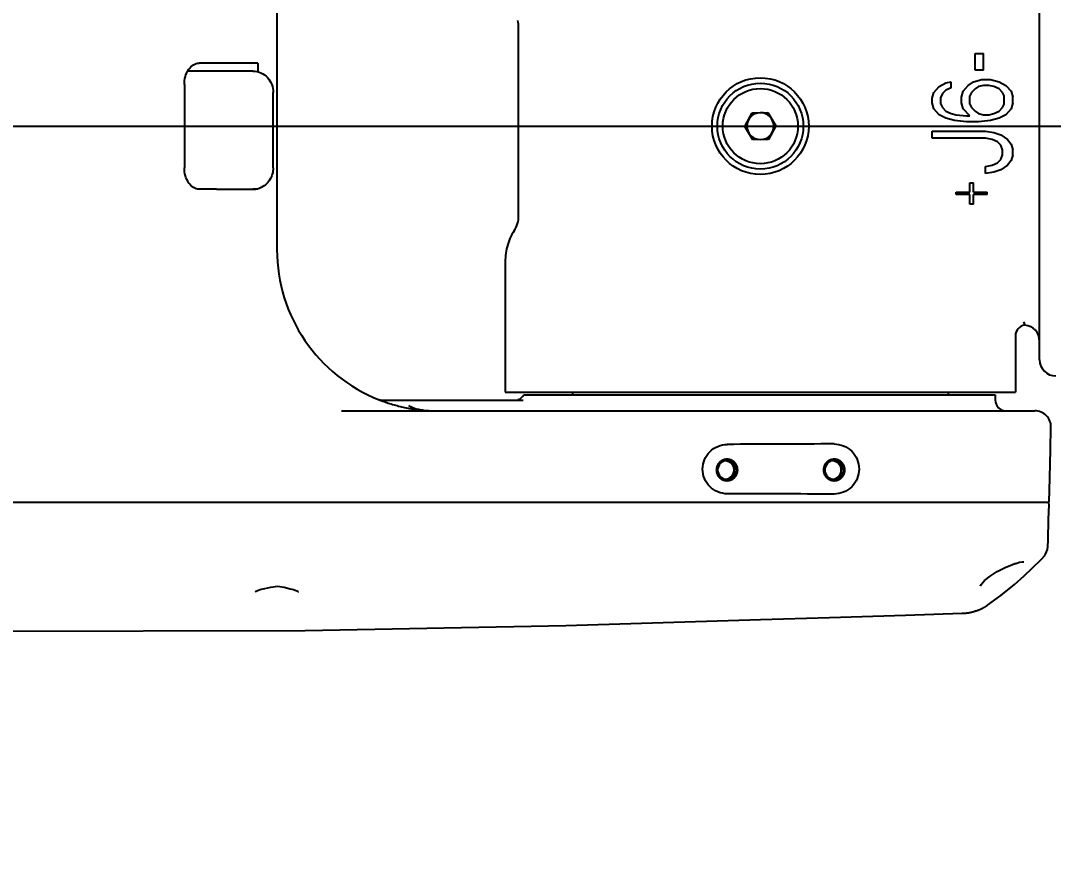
# Model space of a CAD drawing. Header units: millimetres. Extents: x 5828 to 7155, y 123 to 421.
# Drawn here: x 6933.85 to 6940.26, y 198.67 to 203.98 of the extents above; entities that cross this region are included whole.
import ezdxf

# ---------------------------------------------------------------- set-up
doc = ezdxf.new("R2010")
doc.units = ezdxf.units.MM
doc.linetypes.add('CENTER', pattern=[0.6, 0.375, -0.075, 0.075, -0.075])
for name, color, linetype in [('中心线', 7, 'Continuous'), ('外形图', 7, 'Continuous'), ('尺寸标注', 7, 'Continuous'), ('运动范围', 7, 'Continuous')]:
    doc.layers.add(name, color=color, linetype=linetype)
doc.styles.add('微软雅黑', font='msyh.ttc', dxfattribs={"height": 2})
doc.dimstyles.new('尺寸标注_1_30比例', dxfattribs={"dimtxt": 2.1, "dimasz": 1.7, "dimexe": 0.5, "dimexo": 0.4, "dimgap": 0.5, "dimtad": 1, "dimdec": 1, "dimlfac": 30, "dimdsep": 46, "dimtxsty": '微软雅黑', "dimcen": 0.09, "dimadec": 0, "dimazin": 0, "dimtp": 0.01, "dimtm": 0.01, "dimtfac": 1, "dimtdec": 1, "dimtofl": 0, "dimtmove": 0, "dimatfit": 3, "dimfxl": 1, "dimtolj": 1, "dimarcsym": 0})

# ---------------------------------------------------------------- blocks, each defined once
blk = doc.blocks.new('*D1105')
at = {"layer": 'Defpoints', "color": 0}
for p in [(6882.1381, 236.8121), (6827.4126, 215.5304), (6896.5789, 203.3345), (6896.5789, 203.3345), (6955.9123, 203.3345)]:
    blk.add_point(p, dxfattribs=at)
at = {"layer": '尺寸标注', "color": 0, "lineweight": -2}
blk.add_arc((6896.5789, 203.3345), 36.4595, 2.67178, 167.32822, dxfattribs=at)
at = {"layer": '尺寸标注', "color": 0}
for points in [[(6860.7297, 211.3881), (6861.2853, 211.2767), (6860.6734, 209.6656)], [(6932.7155, 205.0274), (6933.282, 205.0406), (6933.0384, 203.3345)]]:
    blk.add_solid(points, dxfattribs=at)
at = {"layer": '尺寸标注', "color": 0, "insert": (6904.297, 240.5936), "char_height": 2, "attachment_point": 5, "rotation": 348.29694, "style": '微软雅黑'}
blk.add_mtext('\\A1;{\\H1.05x;+\\A1;170%%d}', dxfattribs=at)
blk = doc.blocks.new('*D1106')
at = {"layer": 'Defpoints', "color": 0}
for p in [(6896.5871, 203.327), (6896.5871, 203.327), (6966.8204, 203.327), (6827.4207, 191.1311), (6882.1416, 169.8387)]:
    blk.add_point(p, dxfattribs=at)
at = {"layer": '尺寸标注', "color": 0, "lineweight": -2}
blk.add_arc((6896.5871, 203.327), 36.471, 192.67093, 357.32907, dxfattribs=at)
at = {"layer": '尺寸标注', "color": 0}
for points in [[(6933.3017, 201.6208), (6932.7352, 201.634), (6933.0581, 203.327)], [(6861.282, 195.3827), (6860.7264, 195.2713), (6860.6701, 196.9939)]]:
    blk.add_solid(points, dxfattribs=at)
at = {"layer": '尺寸标注', "color": 0, "insert": (6905.4605, 169.5942), "char_height": 2, "attachment_point": 5, "rotation": 14.73786, "style": '微软雅黑'}
blk.add_mtext('\\A1;{\\H1.05x;-\\A1;170%%d}', dxfattribs=at)

msp = doc.modelspace()

# ---------------------------------------------------------------- linework, layer by layer
at = {"layer": '中心线', "linetype": 'CENTER', "ltscale": 50}
msp.add_line((6896.507, 203.322), (6966.7404, 203.322), dxfattribs=at)
at = {"layer": '外形图', "linetype": 'Continuous'}
for p, q in [((6940.1737, 201.872), (6940.1737, 204.772)), ((6935.4404, 204.0887), (6935.4404, 202.5553)), ((6936.9404, 202.7653), (6936.9404, 203.932)), ((6939.773, 203.772), (6939.8262, 203.772)), ((6939.773, 203.6699), (6939.773, 203.772)), ((6939.8262, 203.6699), (6939.8262, 203.772)), ((6935.3208, 203.7137), (6934.9575, 203.7137)), ((6935.3208, 203.7137), (6935.3208, 203.6596)), ((6935.2916, 203.6637), (6934.8867, 203.6637)), ((6939.8262, 203.6699), (6939.773, 203.6699)), ((6934.866, 203.5803), (6934.866, 203.0637)), ((6939.5177, 203.5314), (6939.5496, 203.5678)), ((6939.5496, 203.5678), (6939.5922, 203.5897)), ((6939.5922, 203.5897), (6939.6241, 203.597)), ((6939.6241, 203.5605), (6939.5922, 203.5459)), ((6939.6241, 203.5605), (6939.6241, 203.597)), ((6939.6985, 203.5387), (6939.7305, 203.5751)), ((6939.7305, 203.5751), (6939.7624, 203.597)), ((6939.7624, 203.597), (6939.8156, 203.6116)), ((6939.7943, 203.5678), (6939.773, 203.5532)), ((6939.8262, 203.5751), (6939.7943, 203.5678)), ((6939.8156, 203.6116), (6939.8688, 203.6116)), ((6939.8581, 203.5751), (6939.8262, 203.5751)), ((6939.89, 203.5678), (6939.8581, 203.5751)), ((6939.8688, 203.6116), (6939.9219, 203.597)), ((6939.9219, 203.5532), (6939.89, 203.5678)), ((6939.9219, 203.597), (6939.9645, 203.5751)), ((6939.9645, 203.5751), (6939.9964, 203.5387)), ((6935.4171, 203.0637), (6935.4171, 203.5303)), ((6939.507, 203.4949), (6939.5177, 203.5314)), ((6939.507, 203.4657), (6939.507, 203.4949)), ((6939.5709, 203.5241), (6939.5602, 203.5022)), ((6939.5602, 203.4584), (6939.5602, 203.5022)), ((6939.5922, 203.5459), (6939.5709, 203.5241)), ((6939.6879, 203.5022), (6939.6985, 203.5387)), ((6939.6879, 203.4657), (6939.6879, 203.5022)), ((6939.7517, 203.5314), (6939.7411, 203.5095)), ((6939.7411, 203.4584), (6939.7411, 203.5095)), ((6939.773, 203.5532), (6939.7517, 203.5314)), ((6939.9432, 203.5314), (6939.9219, 203.5532)), ((6939.9539, 203.5095), (6939.9432, 203.5314)), ((6939.9539, 203.4584), (6939.9539, 203.5095)), ((6939.9964, 203.5387), (6940.007, 203.5022)), ((6940.007, 203.4657), (6940.007, 203.5022)), ((6939.5177, 203.4293), (6939.507, 203.4657)), ((6939.5602, 203.4584), (6939.5709, 203.4366)), ((6939.5709, 203.4366), (6939.5922, 203.4147)), ((6939.6985, 203.4293), (6939.6879, 203.4657)), ((6939.7411, 203.4584), (6939.7517, 203.4366)), ((6939.7517, 203.4366), (6939.773, 203.4147)), ((6939.9219, 203.4147), (6939.9432, 203.4366)), ((6939.9432, 203.4366), (6939.9539, 203.4584)), ((6940.007, 203.4657), (6939.9964, 203.4293)), ((6938.3442, 203.32), (6938.3905, 203.4043)), ((6938.3905, 203.4043), (6938.4867, 203.4063)), ((6938.4867, 203.4063), (6938.5366, 203.324)), ((6939.5496, 203.3928), (6939.5177, 203.4293)), ((6939.5922, 203.3709), (6939.5496, 203.3928)), ((6939.5922, 203.4147), (6939.6241, 203.4001)), ((6939.6453, 203.3564), (6939.5922, 203.3709)), ((6939.6241, 203.4001), (6939.656, 203.3928)), ((6939.656, 203.3928), (6939.7198, 203.3855)), ((6939.7411, 203.3855), (6939.6985, 203.4293)), ((6939.7198, 203.3855), (6939.7411, 203.3855)), ((6939.773, 203.4147), (6939.7943, 203.4001)), ((6939.7943, 203.4001), (6939.8262, 203.3928)), ((6939.8262, 203.3928), (6939.8581, 203.3928)), ((6939.8581, 203.3928), (6939.89, 203.4001)), ((6939.9219, 203.3709), (6939.8688, 203.3564)), ((6939.89, 203.4001), (6939.9219, 203.4147)), ((6939.9645, 203.3928), (6939.9219, 203.3709)), ((6939.9964, 203.4293), (6939.9645, 203.3928)), ((6938.394, 203.2377), (6938.3442, 203.32)), ((6938.5366, 203.324), (6938.4902, 203.2397)), ((6939.7198, 203.3491), (6939.6453, 203.3564)), ((6939.7943, 203.3491), (6939.7198, 203.3491)), ((6939.8688, 203.3564), (6939.7943, 203.3491)), ((6938.4902, 203.2397), (6938.394, 203.2377)), ((6939.507, 203.2907), (6939.8368, 203.2907)), ((6939.507, 203.247), (6939.507, 203.2907)), ((6939.8368, 203.247), (6939.507, 203.247)), ((6939.8368, 203.2907), (6939.89, 203.2834)), ((6939.8794, 203.2397), (6939.8368, 203.247)), ((6939.9113, 203.2251), (6939.8794, 203.2397)), ((6939.89, 203.2834), (6939.9326, 203.2689)), ((6939.9326, 203.2689), (6939.9751, 203.2397)), ((6939.9751, 203.2397), (6939.9964, 203.2105)), ((6939.9326, 203.2032), (6939.9113, 203.2251)), ((6939.9432, 203.1741), (6939.9326, 203.2032)), ((6939.9432, 203.1449), (6939.9432, 203.1741)), ((6939.9964, 203.2105), (6940.007, 203.1741)), ((6940.007, 203.1449), (6940.007, 203.1741)), ((6939.9113, 203.0939), (6939.9326, 203.1157)), ((6939.9326, 203.1157), (6939.9432, 203.1449)), ((6940.007, 203.1449), (6939.9964, 203.1084)), ((6939.8368, 203.072), (6939.8794, 203.0793)), ((6939.8368, 203.0282), (6939.8368, 203.072)), ((6939.8794, 203.0793), (6939.9113, 203.0939)), ((6939.9326, 203.0501), (6939.89, 203.0355)), ((6939.9751, 203.0793), (6939.9326, 203.0501)), ((6939.9964, 203.1084), (6939.9751, 203.0793)), ((6939.89, 203.0355), (6939.8368, 203.0282)), ((6935.0659, 202.9303), (6934.9575, 202.9303)), ((6935.0659, 202.9303), (6935.2916, 202.9303)), ((6935.3208, 202.9303), (6935.2916, 202.9303)), ((6935.3208, 202.9344), (6935.3208, 202.9303)), ((6939.7411, 202.9699), (6939.7624, 202.9699)), ((6939.7411, 202.9116), (6939.7411, 202.9699)), ((6939.7624, 202.9116), (6939.7624, 202.9699)), ((6939.656, 202.9116), (6939.7411, 202.9116)), ((6939.656, 202.897), (6939.656, 202.9116)), ((6939.7411, 202.897), (6939.656, 202.897)), ((6939.7411, 202.8387), (6939.7411, 202.897)), ((6939.7624, 202.9116), (6939.8475, 202.9116)), ((6939.8475, 202.897), (6939.7624, 202.897)), ((6939.7624, 202.8387), (6939.7624, 202.897)), ((6939.8475, 202.897), (6939.8475, 202.9116)), ((6939.7624, 202.8387), (6939.7411, 202.8387)), ((6936.857, 202.4653), (6936.857, 201.672)), ((6940.073, 202.108), (6940.0822, 202.0872)), ((6940.0237, 202.0211), (6940.0237, 201.672)), ((6936.857, 201.672), (6940.0237, 201.672)), ((6936.9732, 201.6553), (6939.8987, 201.6553)), ((6937.2737, 201.672), (6937.2737, 201.6553)), ((6939.607, 201.672), (6939.607, 201.6553)), ((6939.8987, 201.6553), (6939.8987, 201.622)), ((6936.0812, 201.622), (6936.076, 201.6241)), ((6936.076, 201.6241), (6936.0775, 201.6234)), ((6936.0876, 201.622), (6936.9691, 201.622)), ((6935.8399, 201.5553), (6940.1438, 201.5553)), ((6929.5335, 200.9887), (6939.678, 200.9887)), ((6939.678, 200.9887), (6940.2327, 200.9887)), ((6940.0253, 200.6092), (6940.0496, 200.6162)), ((6940.0724, 200.6183), (6940.0724, 200.6183)), ((6940.0724, 200.6183), (6940.0752, 200.6178)), ((6940.128, 200.5795), (6940.1831, 200.6328)), ((6940.1831, 200.6328), (6940.1832, 200.6329)), ((6940.1832, 200.6329), (6940.187, 200.6366)), ((6940.187, 200.6366), (6940.203, 200.6548)), ((6940.203, 200.6548), (6940.2057, 200.6584)), ((6940.2057, 200.6584), (6940.2059, 200.6587)), ((6940.2059, 200.6587), (6940.2106, 200.6658)), ((6940.0048, 200.602), (6940.0204, 200.6076)), ((6940.0205, 200.6076), (6940.0253, 200.6092)), ((6935.3082, 200.4345), (6935.319, 200.441)), ((6935.319, 200.441), (6935.3417, 200.4484)), ((6935.3417, 200.4484), (6935.3543, 200.4512)), ((6935.3542, 200.4512), (6935.3646, 200.4534)), ((6935.5216, 200.4518), (6935.5433, 200.4462)), ((6935.5433, 200.4462), (6935.5636, 200.4388)), ((6935.5636, 200.4388), (6935.573, 200.4328)), ((6935.573, 200.4328), (6935.5737, 200.432)), ((6939.8071, 200.4686), (6939.8108, 200.4789)), ((6939.8383, 200.3418), (6939.8402, 200.343)), ((6939.8402, 200.343), (6939.8422, 200.3442)), ((6939.8422, 200.3442), (6939.8441, 200.3455)), ((6939.8441, 200.3455), (6939.8462, 200.3469)), ((6939.8462, 200.3469), (6939.8483, 200.3483)), ((6939.8483, 200.3483), (6939.8509, 200.3501))]:
    msp.add_line(p, q, dxfattribs=at)
for points in [[(6940.2327, 200.9887), (6940.2366, 201.1388), (6940.2409, 201.3156), (6940.2441, 201.4531)], [(6940.2248, 200.7145), (6940.2259, 200.7525), (6940.2298, 200.8839), (6940.2322, 200.9715)], [(6940.2106, 200.6658), (6940.2221, 200.6943), (6940.2248, 200.7145)], [(6940.0496, 200.6162), (6940.0665, 200.6185), (6940.0724, 200.6183)], [(6939.8108, 200.4789), (6939.8316, 200.5032), (6939.8662, 200.5302), (6939.9111, 200.5579), (6939.9597, 200.5828), (6940.0048, 200.602)], [(6939.8509, 200.35), (6939.9336, 200.4099), (6940.0178, 200.4782), (6940.0779, 200.532), (6940.128, 200.5795)], [(6935.307, 200.4338), (6935.307, 200.4336), (6935.3082, 200.4345)], [(6935.3646, 200.4534), (6935.4026, 200.4622), (6935.4437, 200.4666), (6935.4845, 200.4616), (6935.5216, 200.4518)], [(6929.2278, 200.4056), (6929.9499, 200.3173), (6930.8846, 200.2482), (6932.056, 200.2069), (6933.6037, 200.1879), (6935.616, 200.1923), (6937.2339, 200.2243), (6938.4404, 200.2607)], [(6938.4404, 200.2607), (6938.8705, 200.2733), (6939.3411, 200.2879), (6939.6927, 200.2993)], [(6939.6925, 200.2993), (6939.6963, 200.2995), (6939.7009, 200.2996), (6939.7043, 200.2998), (6939.7073, 200.3), (6939.71, 200.3002), (6939.7125, 200.3004), (6939.715, 200.3006), (6939.7174, 200.3009), (6939.7197, 200.3011), (6939.722, 200.3014), (6939.7243, 200.3017), (6939.7265, 200.302), (6939.7288, 200.3023), (6939.731, 200.3026), (6939.7332, 200.303), (6939.7355, 200.3034), (6939.7377, 200.3038), (6939.7399, 200.3042), (6939.7421, 200.3046), (6939.7443, 200.305), (6939.7465, 200.3055), (6939.7487, 200.306), (6939.7509, 200.3065), (6939.7531, 200.307), (6939.7553, 200.3075), (6939.7575, 200.3081), (6939.7597, 200.3086), (6939.7618, 200.3092), (6939.764, 200.3098), (6939.7661, 200.3104), (6939.7682, 200.311), (6939.7702, 200.3116), (6939.7723, 200.3122), (6939.7743, 200.3128), (6939.7763, 200.3135), (6939.7782, 200.3141), (6939.7801, 200.3147), (6939.782, 200.3154), (6939.7838, 200.316), (6939.7855, 200.3166), (6939.7873, 200.3172), (6939.789, 200.3179), (6939.7906, 200.3185), (6939.7923, 200.3191), (6939.7939, 200.3197), (6939.7955, 200.3203), (6939.797, 200.321), (6939.7985, 200.3216), (6939.8, 200.3222), (6939.8015, 200.3228), (6939.803, 200.3234), (6939.8044, 200.324), (6939.8058, 200.3247), (6939.8071, 200.3253), (6939.8085, 200.3259), (6939.8098, 200.3265), (6939.8111, 200.3271), (6939.8124, 200.3277), (6939.8137, 200.3283), (6939.8149, 200.3289), (6939.8161, 200.3295), (6939.8173, 200.3301), (6939.8185, 200.3307), (6939.8197, 200.3313), (6939.8208, 200.3318), (6939.8219, 200.3324), (6939.823, 200.333), (6939.8241, 200.3336), (6939.8252, 200.3342), (6939.8263, 200.3348), (6939.8274, 200.3354), (6939.8284, 200.3359), (6939.8294, 200.3365), (6939.8304, 200.3371), (6939.8315, 200.3377), (6939.8325, 200.3383), (6939.8334, 200.3388), (6939.8344, 200.3394), (6939.8354, 200.34), (6939.8364, 200.3406), (6939.8383, 200.3418)]]:
    msp.add_lwpolyline(points, dxfattribs=at)
for radius in [0.3, 0.2667, 0.2333]:
    msp.add_circle((6938.4404, 203.322), radius, dxfattribs=at)
for centre, radius, start, end in [((6936.7737, 203.932), 0.1667, 0, 15.47), ((6938.4404, 203.322), 0.0833, 91.21135, 270.0553), ((6938.4404, 203.322), 0.0833, 271.21135, 90.0553), ((6935.2916, 203.0503), 0.12, 270.01429, 280.40478), ((6935.2914, 203.051), 0.1207, 280.43147, 290.71326), ((6936.7737, 202.7653), 0.1667, 326.43, 0), ((6936.4404, 202.5553), 1, 180, 248.59665), ((6940.0904, 202.0211), 0.0667, 97.01792, 180), ((6940.0737, 201.9876), 0.1, 0, 85.1117), ((6940.2737, 201.872), 0.1, 180, 270), ((6936.9154, 201.6887), 0.0667, 290.00002, 330), ((6936.0876, 201.6553), 0.0333, 248.59665, 270), ((6936.3727, 202.3551), 0.789, 248.3099, 248.64516), ((6936.4092, 202.4477), 0.8885, 248.62824, 250.40191), ((6936.4128, 202.4584), 0.8998, 250.50517, 251.10058), ((6936.4209, 202.4818), 0.9246, 251.09669, 253.44999), ((6936.4295, 202.5116), 0.9555, 253.46764, 258.11716), ((6936.4337, 202.5305), 0.9749, 258.10417, 259.24728), ((6936.4348, 202.5363), 0.9808, 259.2473, 260.48184), ((6939.9654, 201.622), 0.0667, 180, 270), ((6936.4357, 202.5416), 0.9862, 260.48186, 261.81765), ((6936.4366, 202.5485), 0.9932, 261.81945, 264.84649), ((6936.4359, 202.526), 0.9707, 264.76879, 269.99433), ((6940.1441, 201.4553), 0.1, 358.7537, 90), ((6939.2531, 29.0342), 172.3161, 90.117875, 90.338896), ((6938.2336, 201.1885), 0.0581, 258.01252, 269.97531), ((6938.8986, 201.1885), 0.0581, 258.01252, 269.97531), ((6940.2155, 200.972), 0.0167, 358.42859, 57.62869)]:
    msp.add_arc(centre, radius, start, end, dxfattribs=at)
for points, knots in [([(6934.866, 203.5803), (6934.866, 203.6131), (6934.8781, 203.6728), (6934.9325, 203.7137), (6934.9575, 203.7137)], [0, 0, 0, 0, 0.567724, 1, 1, 1, 1]), ([(6935.2916, 203.6637), (6935.3084, 203.6637), (6935.3424, 203.6563), (6935.3842, 203.6257), (6935.4111, 203.5814), (6935.4171, 203.5473), (6935.4171, 203.5303)], [0, 0, 0, 0, 0.249004, 0.498272, 0.748481, 1, 1, 1, 1]), ([(6934.9575, 202.9303), (6934.9325, 202.9303), (6934.8781, 202.9711), (6934.866, 203.0309), (6934.866, 203.0637)], [0, 0, 0, 0, 0.432362, 1, 1, 1, 1]), ([(6935.4171, 203.0637), (6935.4171, 203.0503), (6935.4134, 203.0235), (6935.3967, 202.9866), (6935.3699, 202.9564), (6935.3465, 202.9428), (6935.3341, 202.9381)], [0, 0, 0, 0, 0.25131, 0.501651, 0.751047, 1, 1, 1, 1]), ([(6936.9126, 202.6732), (6936.8926, 202.643), (6936.8625, 202.575), (6936.857, 202.5017), (6936.857, 202.4653)], [0, 0, 0, 0, 0.498707, 1, 1, 1, 1]), ([(6938.2337, 201.0405), (6938.1949, 201.0407), (6938.114, 201.0742), (6938.0661, 201.1939), (6938.1143, 201.3133), (6938.1951, 201.347), (6938.2339, 201.3472)], [0, 0, 0, 0, 0.249703, 0.499957, 0.750252, 1, 1, 1, 1]), ([(6938.8986, 201.3499), (6938.9381, 201.35), (6939.0205, 201.3161), (6939.0695, 201.1945), (6939.0204, 201.073), (6938.938, 201.0391), (6938.8985, 201.0392)], [0, 0, 0, 0, 0.24971, 0.499978, 0.750268, 1, 1, 1, 1]), ([(6938.3001, 201.1887), (6938.3, 201.1897), (6938.2998, 201.1919), (6938.2995, 201.1946), (6938.2993, 201.1967), (6938.2991, 201.1984), (6938.299, 201.1997), (6938.2989, 201.2007), (6938.2989, 201.2012), (6938.2988, 201.2016), (6938.2987, 201.202), (6938.2985, 201.2025), (6938.2983, 201.2034), (6938.2979, 201.2047), (6938.2974, 201.2063), (6938.2969, 201.2078), (6938.2965, 201.2094), (6938.296, 201.2109), (6938.2956, 201.2122), (6938.2953, 201.2131), (6938.2952, 201.2137), (6938.2951, 201.2141), (6938.2949, 201.2144), (6938.2946, 201.2149), (6938.2942, 201.2157), (6938.2935, 201.2169), (6938.2928, 201.2184), (6938.292, 201.2198), (6938.2913, 201.2212), (6938.2905, 201.2227), (6938.2899, 201.2239), (6938.2894, 201.2247), (6938.2892, 201.2252), (6938.289, 201.2256), (6938.2887, 201.2259), (6938.2884, 201.2263), (6938.2878, 201.227), (6938.2869, 201.2281), (6938.2858, 201.2294), (6938.2848, 201.2307), (6938.2837, 201.2319), (6938.2827, 201.2332), (6938.2818, 201.2343), (6938.2812, 201.235), (6938.2809, 201.2355), (6938.2806, 201.2358), (6938.2803, 201.236), (6938.2799, 201.2364), (6938.2791, 201.237), (6938.2781, 201.2379), (6938.2768, 201.2389), (6938.2756, 201.2399), (6938.2743, 201.241), (6938.2731, 201.242), (6938.272, 201.2428), (6938.2713, 201.2435), (6938.2709, 201.2438), (6938.2706, 201.2441), (6938.2702, 201.2442), (6938.2697, 201.2445), (6938.2689, 201.2449), (6938.2677, 201.2456), (6938.2663, 201.2464), (6938.2649, 201.2471), (6938.2634, 201.2479), (6938.262, 201.2487), (6938.2608, 201.2493), (6938.26, 201.2498), (6938.2595, 201.25), (6938.2591, 201.2502), (6938.2587, 201.2503), (6938.2582, 201.2505), (6938.2573, 201.2508), (6938.256, 201.2512), (6938.2545, 201.2516), (6938.2529, 201.2521), (6938.2514, 201.2526), (6938.2498, 201.2531), (6938.2485, 201.2534), (6938.2476, 201.2537), (6938.2471, 201.2539), (6938.2467, 201.254), (6938.2463, 201.254), (6938.2458, 201.2541), (6938.2448, 201.2542), (6938.2434, 201.2543), (6938.2418, 201.2545), (6938.2402, 201.2547), (6938.2385, 201.2548), (6938.2369, 201.255), (6938.2355, 201.2551), (6938.2345, 201.2552), (6938.234, 201.2553), (6938.2336, 201.2553), (6938.2332, 201.2553), (6938.2326, 201.2552), (6938.2317, 201.2551), (6938.2304, 201.255), (6938.2287, 201.2548), (6938.2271, 201.2547), (6938.2255, 201.2545), (6938.2239, 201.2544), (6938.2225, 201.2542), (6938.2216, 201.2541), (6938.2211, 201.2541), (6938.2207, 201.2541), (6938.2203, 201.2539), (6938.2198, 201.2538), (6938.2189, 201.2535), (6938.2176, 201.2531), (6938.216, 201.2526), (6938.2145, 201.2522), (6938.2129, 201.2517), (6938.2113, 201.2512), (6938.2101, 201.2508), (6938.2091, 201.2506), (6938.2086, 201.2504), (6938.2082, 201.2503), (6938.2079, 201.2501), (6938.2074, 201.2498), (6938.2066, 201.2494), (6938.2054, 201.2488), (6938.2039, 201.248), (6938.2025, 201.2472), (6938.2011, 201.2465), (6938.1996, 201.2457), (6938.1985, 201.2451), (6938.1976, 201.2446), (6938.1971, 201.2444), (6938.1968, 201.2442), (6938.1965, 201.2439), (6938.196, 201.2436), (6938.1953, 201.243), (6938.1942, 201.2421), (6938.1929, 201.241), (6938.1917, 201.24), (6938.1904, 201.2389), (6938.1891, 201.2379), (6938.188, 201.237), (6938.1873, 201.2364), (6938.1869, 201.236), (6938.1865, 201.2358), (6938.1863, 201.2355), (6938.186, 201.2351), (6938.1854, 201.2343), (6938.1845, 201.2333), (6938.1835, 201.232), (6938.1824, 201.2308), (6938.1814, 201.2295), (6938.1804, 201.2283), (6938.1795, 201.2272), (6938.1789, 201.2265), (6938.1786, 201.226), (6938.1783, 201.2258), (6938.1781, 201.2254), (6938.1779, 201.2249), (6938.1774, 201.2241), (6938.1768, 201.2229), (6938.176, 201.2214), (6938.1753, 201.22), (6938.1745, 201.2186), (6938.1737, 201.2171), (6938.1731, 201.2159), (6938.1726, 201.2151), (6938.1724, 201.2146), (6938.1722, 201.2143), (6938.1721, 201.2139), (6938.1719, 201.2134), (6938.1716, 201.2125), (6938.1712, 201.2112), (6938.1708, 201.2096), (6938.1703, 201.208), (6938.1698, 201.2065), (6938.1693, 201.2049), (6938.1689, 201.2036), (6938.1687, 201.2027), (6938.1685, 201.2022), (6938.1684, 201.2018), (6938.1684, 201.2014), (6938.1683, 201.2009), (6938.1682, 201.1999), (6938.1681, 201.1985), (6938.1679, 201.1969), (6938.1677, 201.1947), (6938.1674, 201.1919), (6938.1672, 201.1897), (6938.1671, 201.1887)], [0, 0, 0, 0, 0.015625, 0.03125, 0.039062, 0.046875, 0.054688, 0.058594, 0.060547, 0.0625, 0.064453, 0.066406, 0.070312, 0.078125, 0.085938, 0.09375, 0.101562, 0.109375, 0.117188, 0.121094, 0.123047, 0.125, 0.126953, 0.128906, 0.132812, 0.140625, 0.148438, 0.15625, 0.164062, 0.171875, 0.179688, 0.183594, 0.185547, 0.1875, 0.189453, 0.191406, 0.195312, 0.203125, 0.210938, 0.21875, 0.226562, 0.234375, 0.242188, 0.246094, 0.248047, 0.25, 0.251953, 0.253906, 0.257812, 0.265625, 0.273438, 0.28125, 0.289062, 0.296875, 0.304688, 0.308594, 0.310547, 0.3125, 0.314453, 0.316406, 0.320312, 0.328125, 0.335938, 0.34375, 0.351562, 0.359375, 0.367188, 0.371094, 0.373047, 0.375, 0.376953, 0.378906, 0.382812, 0.390625, 0.398438, 0.40625, 0.414062, 0.421875, 0.429688, 0.433594, 0.435547, 0.4375, 0.439453, 0.441406, 0.445312, 0.453125, 0.460938, 0.46875, 0.476562, 0.484375, 0.492188, 0.496094, 0.498047, 0.5, 0.501953, 0.503906, 0.507812, 0.515625, 0.523438, 0.53125, 0.539062, 0.546875, 0.554688, 0.558594, 0.560547, 0.5625, 0.564453, 0.566406, 0.570312, 0.578125, 0.585938, 0.59375, 0.601562, 0.609375, 0.617188, 0.621094, 0.623047, 0.625, 0.626953, 0.628906, 0.632812, 0.640625, 0.648438, 0.65625, 0.664062, 0.671875, 0.679688, 0.683594, 0.685547, 0.6875, 0.689453, 0.691406, 0.695312, 0.703125, 0.710938, 0.71875, 0.726562, 0.734375, 0.742188, 0.746094, 0.748047, 0.75, 0.751953, 0.753906, 0.757812, 0.765625, 0.773438, 0.78125, 0.789062, 0.796875, 0.804688, 0.808594, 0.810547, 0.8125, 0.814453, 0.816406, 0.820312, 0.828125, 0.835938, 0.84375, 0.851562, 0.859375, 0.867188, 0.871094, 0.873047, 0.875, 0.876953, 0.878906, 0.882812, 0.890625, 0.898438, 0.90625, 0.914062, 0.921875, 0.929688, 0.933594, 0.935547, 0.9375, 0.939453, 0.941406, 0.945312, 0.953125, 0.960938, 0.96875, 0.984375, 1, 1, 1, 1]), ([(6938.9651, 201.1887), (6938.965, 201.1897), (6938.9648, 201.1919), (6938.9645, 201.1946), (6938.9643, 201.1967), (6938.9642, 201.1984), (6938.964, 201.1997), (6938.964, 201.2007), (6938.9639, 201.2012), (6938.9639, 201.2016), (6938.9637, 201.202), (6938.9636, 201.2025), (6938.9633, 201.2034), (6938.9629, 201.2047), (6938.9625, 201.2063), (6938.962, 201.2078), (6938.9615, 201.2094), (6938.961, 201.2109), (6938.9607, 201.2122), (6938.9604, 201.2131), (6938.9602, 201.2137), (6938.9601, 201.2141), (6938.9599, 201.2144), (6938.9597, 201.2149), (6938.9592, 201.2157), (6938.9586, 201.2169), (6938.9578, 201.2184), (6938.9571, 201.2198), (6938.9563, 201.2212), (6938.9555, 201.2227), (6938.9549, 201.2239), (6938.9545, 201.2247), (6938.9542, 201.2252), (6938.954, 201.2256), (6938.9537, 201.2259), (6938.9534, 201.2263), (6938.9528, 201.227), (6938.9519, 201.2281), (6938.9509, 201.2294), (6938.9498, 201.2307), (6938.9488, 201.2319), (6938.9477, 201.2332), (6938.9469, 201.2343), (6938.9463, 201.235), (6938.9459, 201.2355), (6938.9457, 201.2358), (6938.9453, 201.236), (6938.9449, 201.2364), (6938.9442, 201.237), (6938.9431, 201.2379), (6938.9419, 201.2389), (6938.9406, 201.2399), (6938.9394, 201.241), (6938.9381, 201.242), (6938.9371, 201.2428), (6938.9364, 201.2435), (6938.9359, 201.2438), (6938.9356, 201.2441), (6938.9353, 201.2442), (6938.9348, 201.2445), (6938.934, 201.2449), (6938.9328, 201.2456), (6938.9313, 201.2464), (6938.9299, 201.2471), (6938.9285, 201.2479), (6938.927, 201.2487), (6938.9258, 201.2493), (6938.925, 201.2498), (6938.9245, 201.25), (6938.9242, 201.2502), (6938.9238, 201.2503), (6938.9233, 201.2505), (6938.9224, 201.2508), (6938.9211, 201.2512), (6938.9195, 201.2516), (6938.918, 201.2521), (6938.9164, 201.2526), (6938.9149, 201.2531), (6938.9136, 201.2534), (6938.9127, 201.2537), (6938.9122, 201.2539), (6938.9118, 201.254), (6938.9114, 201.254), (6938.9108, 201.2541), (6938.9099, 201.2542), (6938.9085, 201.2543), (6938.9068, 201.2545), (6938.9052, 201.2547), (6938.9036, 201.2548), (6938.9019, 201.255), (6938.9005, 201.2551), (6938.8996, 201.2552), (6938.899, 201.2553), (6938.8986, 201.2553), (6938.8982, 201.2553), (6938.8977, 201.2552), (6938.8967, 201.2551), (6938.8954, 201.255), (6938.8938, 201.2548), (6938.8922, 201.2547), (6938.8906, 201.2545), (6938.8889, 201.2544), (6938.8876, 201.2542), (6938.8866, 201.2541), (6938.8861, 201.2541), (6938.8857, 201.2541), (6938.8853, 201.2539), (6938.8848, 201.2538), (6938.8839, 201.2535), (6938.8826, 201.2531), (6938.881, 201.2526), (6938.8795, 201.2522), (6938.8779, 201.2517), (6938.8764, 201.2512), (6938.8751, 201.2508), (6938.8742, 201.2506), (6938.8737, 201.2504), (6938.8733, 201.2503), (6938.8729, 201.2501), (6938.8724, 201.2498), (6938.8716, 201.2494), (6938.8704, 201.2488), (6938.869, 201.248), (6938.8676, 201.2472), (6938.8661, 201.2465), (6938.8647, 201.2457), (6938.8635, 201.2451), (6938.8627, 201.2446), (6938.8622, 201.2444), (6938.8618, 201.2442), (6938.8615, 201.2439), (6938.8611, 201.2436), (6938.8603, 201.243), (6938.8593, 201.2421), (6938.858, 201.241), (6938.8567, 201.24), (6938.8554, 201.2389), (6938.8542, 201.2379), (6938.8531, 201.237), (6938.8523, 201.2364), (6938.8519, 201.236), (6938.8516, 201.2358), (6938.8513, 201.2355), (6938.851, 201.2351), (6938.8504, 201.2343), (6938.8495, 201.2333), (6938.8485, 201.232), (6938.8475, 201.2308), (6938.8464, 201.2295), (6938.8454, 201.2283), (6938.8446, 201.2272), (6938.844, 201.2265), (6938.8436, 201.226), (6938.8433, 201.2258), (6938.8432, 201.2254), (6938.8429, 201.2249), (6938.8425, 201.2241), (6938.8418, 201.2229), (6938.8411, 201.2214), (6938.8403, 201.22), (6938.8395, 201.2186), (6938.8388, 201.2171), (6938.8381, 201.2159), (6938.8377, 201.2151), (6938.8374, 201.2146), (6938.8372, 201.2143), (6938.8371, 201.2139), (6938.8369, 201.2134), (6938.8367, 201.2125), (6938.8363, 201.2112), (6938.8358, 201.2096), (6938.8353, 201.208), (6938.8349, 201.2065), (6938.8344, 201.2049), (6938.834, 201.2036), (6938.8337, 201.2027), (6938.8336, 201.2022), (6938.8334, 201.2018), (6938.8334, 201.2014), (6938.8333, 201.2009), (6938.8332, 201.1999), (6938.8331, 201.1985), (6938.8329, 201.1969), (6938.8327, 201.1947), (6938.8324, 201.1919), (6938.8322, 201.1897), (6938.8321, 201.1887)], [0, 0, 0, 0, 0.015625, 0.03125, 0.039062, 0.046875, 0.054688, 0.058594, 0.060547, 0.0625, 0.064453, 0.066406, 0.070312, 0.078125, 0.085938, 0.09375, 0.101562, 0.109375, 0.117188, 0.121094, 0.123047, 0.125, 0.126953, 0.128906, 0.132812, 0.140625, 0.148438, 0.15625, 0.164062, 0.171875, 0.179688, 0.183594, 0.185547, 0.1875, 0.189453, 0.191406, 0.195312, 0.203125, 0.210938, 0.21875, 0.226562, 0.234375, 0.242188, 0.246094, 0.248047, 0.25, 0.251953, 0.253906, 0.257812, 0.265625, 0.273438, 0.28125, 0.289062, 0.296875, 0.304688, 0.308594, 0.310547, 0.3125, 0.314453, 0.316406, 0.320312, 0.328125, 0.335938, 0.34375, 0.351562, 0.359375, 0.367188, 0.371094, 0.373047, 0.375, 0.376953, 0.378906, 0.382812, 0.390625, 0.398438, 0.40625, 0.414062, 0.421875, 0.429688, 0.433594, 0.435547, 0.4375, 0.439453, 0.441406, 0.445312, 0.453125, 0.460938, 0.46875, 0.476562, 0.484375, 0.492188, 0.496094, 0.498047, 0.5, 0.501953, 0.503906, 0.507812, 0.515625, 0.523438, 0.53125, 0.539062, 0.546875, 0.554688, 0.558594, 0.560547, 0.5625, 0.564453, 0.566406, 0.570312, 0.578125, 0.585938, 0.59375, 0.601562, 0.609375, 0.617188, 0.621094, 0.623047, 0.625, 0.626953, 0.628906, 0.632812, 0.640625, 0.648438, 0.65625, 0.664062, 0.671875, 0.679688, 0.683594, 0.685547, 0.6875, 0.689453, 0.691406, 0.695312, 0.703125, 0.710938, 0.71875, 0.726562, 0.734375, 0.742188, 0.746094, 0.748047, 0.75, 0.751953, 0.753906, 0.757812, 0.765625, 0.773438, 0.78125, 0.789062, 0.796875, 0.804688, 0.808594, 0.810547, 0.8125, 0.814453, 0.816406, 0.820312, 0.828125, 0.835938, 0.84375, 0.851562, 0.859375, 0.867188, 0.871094, 0.873047, 0.875, 0.876953, 0.878906, 0.882812, 0.890625, 0.898438, 0.90625, 0.914062, 0.921875, 0.929688, 0.933594, 0.935547, 0.9375, 0.939453, 0.941406, 0.945312, 0.953125, 0.960938, 0.96875, 0.984375, 1, 1, 1, 1]), ([(6938.1671, 201.1887), (6938.1672, 201.1876), (6938.1674, 201.1854), (6938.1677, 201.1827), (6938.1679, 201.1806), (6938.168, 201.1789), (6938.1682, 201.1776), (6938.1682, 201.1766), (6938.1683, 201.1761), (6938.1683, 201.1757), (6938.1685, 201.1753), (6938.1686, 201.1748), (6938.1689, 201.1739), (6938.1693, 201.1726), (6938.1698, 201.171), (6938.1702, 201.1695), (6938.1707, 201.1679), (6938.1712, 201.1664), (6938.1715, 201.1651), (6938.1718, 201.1642), (6938.172, 201.1636), (6938.1721, 201.1632), (6938.1723, 201.1629), (6938.1725, 201.1624), (6938.173, 201.1616), (6938.1736, 201.1604), (6938.1744, 201.1589), (6938.1751, 201.1575), (6938.1759, 201.1561), (6938.1767, 201.1546), (6938.1773, 201.1534), (6938.1777, 201.1526), (6938.178, 201.1521), (6938.1782, 201.1517), (6938.1785, 201.1514), (6938.1788, 201.151), (6938.1794, 201.1503), (6938.1803, 201.1492), (6938.1813, 201.1479), (6938.1824, 201.1466), (6938.1834, 201.1454), (6938.1845, 201.1441), (6938.1853, 201.143), (6938.1859, 201.1423), (6938.1863, 201.1418), (6938.1865, 201.1415), (6938.1869, 201.1413), (6938.1873, 201.1409), (6938.188, 201.1403), (6938.1891, 201.1394), (6938.1903, 201.1384), (6938.1916, 201.1374), (6938.1928, 201.1363), (6938.1941, 201.1353), (6938.1951, 201.1345), (6938.1959, 201.1339), (6938.1963, 201.1335), (6938.1966, 201.1332), (6938.1969, 201.1331), (6938.1974, 201.1328), (6938.1983, 201.1324), (6938.1994, 201.1317), (6938.2009, 201.1309), (6938.2023, 201.1302), (6938.2037, 201.1294), (6938.2052, 201.1286), (6938.2064, 201.128), (6938.2072, 201.1275), (6938.2077, 201.1273), (6938.208, 201.1271), (6938.2084, 201.127), (6938.2089, 201.1268), (6938.2098, 201.1266), (6938.2111, 201.1262), (6938.2127, 201.1257), (6938.2142, 201.1252), (6938.2158, 201.1247), (6938.2173, 201.1242), (6938.2186, 201.1239), (6938.2195, 201.1236), (6938.22, 201.1234), (6938.2204, 201.1233), (6938.2208, 201.1233), (6938.2214, 201.1232), (6938.2224, 201.1231), (6938.2237, 201.123), (6938.2254, 201.1228), (6938.227, 201.1226), (6938.2287, 201.1225), (6938.2303, 201.1223), (6938.2317, 201.1222), (6938.2326, 201.1221), (6938.2332, 201.122), (6938.2336, 201.122), (6938.234, 201.122), (6938.2345, 201.1221), (6938.2355, 201.1222), (6938.2368, 201.1223), (6938.2384, 201.1225), (6938.24, 201.1226), (6938.2417, 201.1228), (6938.2433, 201.1229), (6938.2446, 201.1231), (6938.2456, 201.1232), (6938.2461, 201.1232), (6938.2465, 201.1232), (6938.2469, 201.1234), (6938.2474, 201.1235), (6938.2483, 201.1238), (6938.2496, 201.1242), (6938.2512, 201.1247), (6938.2527, 201.1251), (6938.2543, 201.1256), (6938.2558, 201.1261), (6938.2571, 201.1265), (6938.258, 201.1267), (6938.2585, 201.1269), (6938.2589, 201.127), (6938.2593, 201.1272), (6938.2598, 201.1275), (6938.2606, 201.1279), (6938.2618, 201.1285), (6938.2632, 201.1293), (6938.2647, 201.1301), (6938.2661, 201.1308), (6938.2675, 201.1316), (6938.2687, 201.1322), (6938.2695, 201.1327), (6938.27, 201.1329), (6938.2704, 201.1331), (6938.2707, 201.1334), (6938.2711, 201.1337), (6938.2719, 201.1343), (6938.2729, 201.1352), (6938.2742, 201.1363), (6938.2755, 201.1373), (6938.2768, 201.1384), (6938.2781, 201.1394), (6938.2791, 201.1403), (6938.2799, 201.1409), (6938.2803, 201.1413), (6938.2806, 201.1415), (6938.2809, 201.1418), (6938.2812, 201.1422), (6938.2818, 201.143), (6938.2827, 201.144), (6938.2837, 201.1453), (6938.2847, 201.1465), (6938.2858, 201.1478), (6938.2868, 201.1491), (6938.2876, 201.1501), (6938.2882, 201.1508), (6938.2886, 201.1513), (6938.2889, 201.1516), (6938.289, 201.1519), (6938.2893, 201.1524), (6938.2897, 201.1532), (6938.2904, 201.1544), (6938.2911, 201.1559), (6938.2919, 201.1573), (6938.2927, 201.1587), (6938.2934, 201.1602), (6938.2941, 201.1614), (6938.2945, 201.1622), (6938.2948, 201.1627), (6938.295, 201.163), (6938.2951, 201.1634), (6938.2953, 201.1639), (6938.2955, 201.1648), (6938.2959, 201.1661), (6938.2964, 201.1677), (6938.2969, 201.1693), (6938.2973, 201.1708), (6938.2978, 201.1724), (6938.2982, 201.1737), (6938.2985, 201.1746), (6938.2986, 201.1751), (6938.2988, 201.1755), (6938.2988, 201.1759), (6938.2989, 201.1764), (6938.299, 201.1774), (6938.2991, 201.1788), (6938.2993, 201.1804), (6938.2995, 201.1826), (6938.2998, 201.1854), (6938.3, 201.1876), (6938.3001, 201.1887)], [0, 0, 0, 0, 0.015625, 0.03125, 0.039062, 0.046875, 0.054688, 0.058594, 0.060547, 0.0625, 0.064453, 0.066406, 0.070312, 0.078125, 0.085938, 0.09375, 0.101562, 0.109375, 0.117188, 0.121094, 0.123047, 0.125, 0.126953, 0.128906, 0.132812, 0.140625, 0.148438, 0.15625, 0.164062, 0.171875, 0.179688, 0.183594, 0.185547, 0.1875, 0.189453, 0.191406, 0.195312, 0.203125, 0.210938, 0.21875, 0.226562, 0.234375, 0.242188, 0.246094, 0.248047, 0.25, 0.251953, 0.253906, 0.257812, 0.265625, 0.273438, 0.28125, 0.289062, 0.296875, 0.304688, 0.308594, 0.310547, 0.3125, 0.314453, 0.316406, 0.320312, 0.328125, 0.335938, 0.34375, 0.351562, 0.359375, 0.367188, 0.371094, 0.373047, 0.375, 0.376953, 0.378906, 0.382812, 0.390625, 0.398438, 0.40625, 0.414062, 0.421875, 0.429688, 0.433594, 0.435547, 0.4375, 0.439453, 0.441406, 0.445312, 0.453125, 0.460938, 0.46875, 0.476562, 0.484375, 0.492188, 0.496094, 0.498047, 0.5, 0.501953, 0.503906, 0.507812, 0.515625, 0.523438, 0.53125, 0.539062, 0.546875, 0.554688, 0.558594, 0.560547, 0.5625, 0.564453, 0.566406, 0.570312, 0.578125, 0.585938, 0.59375, 0.601562, 0.609375, 0.617188, 0.621094, 0.623047, 0.625, 0.626953, 0.628906, 0.632812, 0.640625, 0.648438, 0.65625, 0.664062, 0.671875, 0.679688, 0.683594, 0.685547, 0.6875, 0.689453, 0.691406, 0.695312, 0.703125, 0.710938, 0.71875, 0.726562, 0.734375, 0.742188, 0.746094, 0.748047, 0.75, 0.751953, 0.753906, 0.757812, 0.765625, 0.773438, 0.78125, 0.789062, 0.796875, 0.804688, 0.808594, 0.810547, 0.8125, 0.814453, 0.816406, 0.820312, 0.828125, 0.835938, 0.84375, 0.851562, 0.859375, 0.867188, 0.871094, 0.873047, 0.875, 0.876953, 0.878906, 0.882812, 0.890625, 0.898438, 0.90625, 0.914062, 0.921875, 0.929688, 0.933594, 0.935547, 0.9375, 0.939453, 0.941406, 0.945312, 0.953125, 0.960938, 0.96875, 0.984375, 1, 1, 1, 1]), ([(6938.2778, 201.1887), (6938.2777, 201.1895), (6938.2776, 201.1912), (6938.2773, 201.1937), (6938.2771, 201.1958), (6938.2769, 201.1975), (6938.2768, 201.1985), (6938.2767, 201.1994), (6938.2767, 201.2002), (6938.2763, 201.2012), (6938.276, 201.2024), (6938.2755, 201.204), (6938.2749, 201.2061), (6938.2742, 201.2081), (6938.2738, 201.2095), (6938.2736, 201.2103), (6938.2734, 201.2108), (6938.2733, 201.2112), (6938.2731, 201.2116), (6938.2727, 201.2123), (6938.272, 201.2136), (6938.271, 201.2155), (6938.2698, 201.2177), (6938.2688, 201.2194), (6938.2682, 201.2206), (6938.2679, 201.2211), (6938.2676, 201.2217), (6938.2672, 201.2222), (6938.2668, 201.2226), (6938.2662, 201.2233), (6938.2653, 201.2244), (6938.2639, 201.226), (6938.2626, 201.2277), (6938.2616, 201.2288), (6938.2611, 201.2294), (6938.2607, 201.2299), (6938.2603, 201.2304), (6938.2598, 201.2308), (6938.2593, 201.2312), (6938.2583, 201.232), (6938.2568, 201.2332), (6938.2548, 201.2348), (6938.2532, 201.2361), (6938.252, 201.237), (6938.2514, 201.2374), (6938.2511, 201.2377), (6938.2507, 201.2379), (6938.2503, 201.2381), (6938.2495, 201.2385), (6938.2482, 201.2392), (6938.2462, 201.2402), (6938.2443, 201.2412), (6938.2428, 201.242), (6938.2417, 201.2425), (6938.2407, 201.2431), (6938.2399, 201.2433), (6938.2391, 201.2435), (6938.238, 201.2438), (6938.2364, 201.2442), (6938.2343, 201.2448), (6938.2319, 201.2455), (6938.2302, 201.2459), (6938.2294, 201.2462)], [0, 0, 0, 0, 0.03125, 0.0625, 0.09375, 0.109375, 0.125, 0.132812, 0.140625, 0.15625, 0.171875, 0.1875, 0.21875, 0.25, 0.265625, 0.273438, 0.28125, 0.285156, 0.289062, 0.296875, 0.3125, 0.34375, 0.375, 0.40625, 0.414062, 0.421875, 0.429688, 0.4375, 0.445312, 0.453125, 0.46875, 0.5, 0.53125, 0.546875, 0.554688, 0.5625, 0.570312, 0.578125, 0.585938, 0.59375, 0.625, 0.65625, 0.6875, 0.703125, 0.710938, 0.714844, 0.71875, 0.726562, 0.734375, 0.75, 0.78125, 0.8125, 0.828125, 0.84375, 0.859375, 0.867188, 0.875, 0.890625, 0.90625, 0.9375, 0.96875, 1, 1, 1, 1]), ([(6938.2294, 201.1311), (6938.2302, 201.1314), (6938.2318, 201.1318), (6938.2343, 201.1325), (6938.2363, 201.133), (6938.2379, 201.1335), (6938.2389, 201.1338), (6938.2397, 201.134), (6938.2406, 201.1342), (6938.2415, 201.1347), (6938.2426, 201.1353), (6938.2441, 201.136), (6938.246, 201.137), (6938.2479, 201.1379), (6938.2492, 201.1386), (6938.25, 201.139), (6938.2504, 201.1392), (6938.2508, 201.1394), (6938.2512, 201.1397), (6938.2517, 201.1401), (6938.2529, 201.1411), (6938.2546, 201.1424), (6938.2566, 201.144), (6938.2581, 201.1452), (6938.2592, 201.146), (6938.2597, 201.1464), (6938.2602, 201.1468), (6938.2605, 201.1473), (6938.261, 201.1478), (6938.2615, 201.1484), (6938.2625, 201.1495), (6938.2638, 201.1511), (6938.2652, 201.1528), (6938.2661, 201.1539), (6938.2667, 201.1545), (6938.2671, 201.155), (6938.2675, 201.1555), (6938.2678, 201.156), (6938.2681, 201.1566), (6938.2687, 201.1577), (6938.2696, 201.1594), (6938.2709, 201.1616), (6938.2719, 201.1634), (6938.2726, 201.1647), (6938.273, 201.1654), (6938.2732, 201.1658), (6938.2733, 201.1662), (6938.2734, 201.1667), (6938.2737, 201.1675), (6938.2741, 201.1689), (6938.2748, 201.171), (6938.2754, 201.173), (6938.2759, 201.1747), (6938.2763, 201.1759), (6938.2767, 201.1769), (6938.2767, 201.1778), (6938.2768, 201.1786), (6938.2769, 201.1797), (6938.2771, 201.1814), (6938.2773, 201.1835), (6938.2776, 201.1861), (6938.2777, 201.1878), (6938.2778, 201.1887)], [0, 0, 0, 0, 0.03125, 0.0625, 0.09375, 0.109375, 0.125, 0.132812, 0.140625, 0.15625, 0.171875, 0.1875, 0.21875, 0.25, 0.265625, 0.273438, 0.28125, 0.285156, 0.289062, 0.296875, 0.3125, 0.34375, 0.375, 0.40625, 0.414062, 0.421875, 0.429688, 0.4375, 0.445312, 0.453125, 0.46875, 0.5, 0.53125, 0.546875, 0.554688, 0.5625, 0.570312, 0.578125, 0.585938, 0.59375, 0.625, 0.65625, 0.6875, 0.703125, 0.710938, 0.714844, 0.71875, 0.726562, 0.734375, 0.75, 0.78125, 0.8125, 0.828125, 0.84375, 0.859375, 0.867188, 0.875, 0.890625, 0.90625, 0.9375, 0.96875, 1, 1, 1, 1]), ([(6938.8321, 201.1887), (6938.8322, 201.1876), (6938.8324, 201.1854), (6938.8327, 201.1827), (6938.8329, 201.1806), (6938.8331, 201.1789), (6938.8332, 201.1776), (6938.8333, 201.1766), (6938.8334, 201.1761), (6938.8334, 201.1757), (6938.8335, 201.1753), (6938.8337, 201.1748), (6938.8339, 201.1739), (6938.8343, 201.1726), (6938.8348, 201.171), (6938.8353, 201.1695), (6938.8357, 201.1679), (6938.8362, 201.1664), (6938.8366, 201.1651), (6938.8369, 201.1642), (6938.837, 201.1636), (6938.8371, 201.1632), (6938.8373, 201.1629), (6938.8376, 201.1624), (6938.838, 201.1616), (6938.8387, 201.1604), (6938.8394, 201.1589), (6938.8402, 201.1575), (6938.8409, 201.1561), (6938.8417, 201.1546), (6938.8423, 201.1534), (6938.8428, 201.1526), (6938.843, 201.1521), (6938.8432, 201.1517), (6938.8435, 201.1514), (6938.8438, 201.151), (6938.8445, 201.1503), (6938.8453, 201.1492), (6938.8464, 201.1479), (6938.8474, 201.1466), (6938.8485, 201.1454), (6938.8495, 201.1441), (6938.8504, 201.143), (6938.851, 201.1423), (6938.8513, 201.1418), (6938.8516, 201.1415), (6938.8519, 201.1413), (6938.8523, 201.1409), (6938.8531, 201.1403), (6938.8541, 201.1394), (6938.8554, 201.1384), (6938.8566, 201.1374), (6938.8579, 201.1363), (6938.8591, 201.1353), (6938.8602, 201.1345), (6938.8609, 201.1339), (6938.8613, 201.1335), (6938.8616, 201.1332), (6938.862, 201.1331), (6938.8625, 201.1328), (6938.8633, 201.1324), (6938.8645, 201.1317), (6938.8659, 201.1309), (6938.8673, 201.1302), (6938.8688, 201.1294), (6938.8702, 201.1286), (6938.8714, 201.128), (6938.8722, 201.1275), (6938.8727, 201.1273), (6938.8731, 201.1271), (6938.8735, 201.127), (6938.874, 201.1268), (6938.8749, 201.1266), (6938.8762, 201.1262), (6938.8777, 201.1257), (6938.8793, 201.1252), (6938.8808, 201.1247), (6938.8824, 201.1242), (6938.8837, 201.1239), (6938.8846, 201.1236), (6938.8851, 201.1234), (6938.8855, 201.1233), (6938.8859, 201.1233), (6938.8864, 201.1232), (6938.8874, 201.1231), (6938.8888, 201.123), (6938.8904, 201.1228), (6938.8921, 201.1226), (6938.8937, 201.1225), (6938.8953, 201.1223), (6938.8967, 201.1222), (6938.8977, 201.1221), (6938.8982, 201.122), (6938.8986, 201.122), (6938.899, 201.122), (6938.8996, 201.1221), (6938.9005, 201.1222), (6938.9019, 201.1223), (6938.9035, 201.1225), (6938.9051, 201.1226), (6938.9067, 201.1228), (6938.9083, 201.1229), (6938.9097, 201.1231), (6938.9106, 201.1232), (6938.9111, 201.1232), (6938.9115, 201.1232), (6938.9119, 201.1234), (6938.9124, 201.1235), (6938.9134, 201.1238), (6938.9146, 201.1242), (6938.9162, 201.1247), (6938.9178, 201.1251), (6938.9193, 201.1256), (6938.9209, 201.1261), (6938.9222, 201.1265), (6938.9231, 201.1267), (6938.9236, 201.1269), (6938.924, 201.127), (6938.9243, 201.1272), (6938.9248, 201.1275), (6938.9256, 201.1279), (6938.9268, 201.1285), (6938.9283, 201.1293), (6938.9297, 201.1301), (6938.9311, 201.1308), (6938.9326, 201.1316), (6938.9338, 201.1322), (6938.9346, 201.1327), (6938.9351, 201.1329), (6938.9354, 201.1331), (6938.9357, 201.1334), (6938.9362, 201.1337), (6938.9369, 201.1343), (6938.938, 201.1352), (6938.9393, 201.1363), (6938.9405, 201.1373), (6938.9418, 201.1384), (6938.9431, 201.1394), (6938.9442, 201.1403), (6938.9449, 201.1409), (6938.9453, 201.1413), (6938.9457, 201.1415), (6938.9459, 201.1418), (6938.9463, 201.1422), (6938.9468, 201.143), (6938.9477, 201.144), (6938.9487, 201.1453), (6938.9498, 201.1465), (6938.9508, 201.1478), (6938.9518, 201.1491), (6938.9527, 201.1501), (6938.9533, 201.1508), (6938.9536, 201.1513), (6938.9539, 201.1516), (6938.9541, 201.1519), (6938.9543, 201.1524), (6938.9548, 201.1532), (6938.9554, 201.1544), (6938.9562, 201.1559), (6938.957, 201.1573), (6938.9577, 201.1587), (6938.9585, 201.1602), (6938.9591, 201.1614), (6938.9596, 201.1622), (6938.9598, 201.1627), (6938.96, 201.163), (6938.9601, 201.1634), (6938.9603, 201.1639), (6938.9606, 201.1648), (6938.961, 201.1661), (6938.9614, 201.1677), (6938.9619, 201.1693), (6938.9624, 201.1708), (6938.9629, 201.1724), (6938.9633, 201.1737), (6938.9635, 201.1746), (6938.9637, 201.1751), (6938.9638, 201.1755), (6938.9639, 201.1759), (6938.9639, 201.1764), (6938.964, 201.1774), (6938.9641, 201.1788), (6938.9643, 201.1804), (6938.9645, 201.1826), (6938.9648, 201.1854), (6938.965, 201.1876), (6938.9651, 201.1887)], [0, 0, 0, 0, 0.015625, 0.03125, 0.039062, 0.046875, 0.054688, 0.058594, 0.060547, 0.0625, 0.064453, 0.066406, 0.070312, 0.078125, 0.085938, 0.09375, 0.101562, 0.109375, 0.117188, 0.121094, 0.123047, 0.125, 0.126953, 0.128906, 0.132812, 0.140625, 0.148438, 0.15625, 0.164062, 0.171875, 0.179688, 0.183594, 0.185547, 0.1875, 0.189453, 0.191406, 0.195312, 0.203125, 0.210938, 0.21875, 0.226562, 0.234375, 0.242188, 0.246094, 0.248047, 0.25, 0.251953, 0.253906, 0.257812, 0.265625, 0.273438, 0.28125, 0.289062, 0.296875, 0.304688, 0.308594, 0.310547, 0.3125, 0.314453, 0.316406, 0.320312, 0.328125, 0.335938, 0.34375, 0.351562, 0.359375, 0.367188, 0.371094, 0.373047, 0.375, 0.376953, 0.378906, 0.382812, 0.390625, 0.398438, 0.40625, 0.414062, 0.421875, 0.429688, 0.433594, 0.435547, 0.4375, 0.439453, 0.441406, 0.445312, 0.453125, 0.460938, 0.46875, 0.476562, 0.484375, 0.492188, 0.496094, 0.498047, 0.5, 0.501953, 0.503906, 0.507812, 0.515625, 0.523438, 0.53125, 0.539062, 0.546875, 0.554688, 0.558594, 0.560547, 0.5625, 0.564453, 0.566406, 0.570312, 0.578125, 0.585938, 0.59375, 0.601562, 0.609375, 0.617188, 0.621094, 0.623047, 0.625, 0.626953, 0.628906, 0.632812, 0.640625, 0.648438, 0.65625, 0.664062, 0.671875, 0.679688, 0.683594, 0.685547, 0.6875, 0.689453, 0.691406, 0.695312, 0.703125, 0.710938, 0.71875, 0.726562, 0.734375, 0.742188, 0.746094, 0.748047, 0.75, 0.751953, 0.753906, 0.757812, 0.765625, 0.773438, 0.78125, 0.789062, 0.796875, 0.804688, 0.808594, 0.810547, 0.8125, 0.814453, 0.816406, 0.820312, 0.828125, 0.835938, 0.84375, 0.851562, 0.859375, 0.867188, 0.871094, 0.873047, 0.875, 0.876953, 0.878906, 0.882812, 0.890625, 0.898438, 0.90625, 0.914062, 0.921875, 0.929688, 0.933594, 0.935547, 0.9375, 0.939453, 0.941406, 0.945312, 0.953125, 0.960938, 0.96875, 0.984375, 1, 1, 1, 1]), ([(6938.9429, 201.1887), (6938.9428, 201.1895), (6938.9426, 201.1912), (6938.9424, 201.1937), (6938.9422, 201.1958), (6938.942, 201.1975), (6938.9419, 201.1985), (6938.9418, 201.1994), (6938.9417, 201.2002), (6938.9414, 201.2012), (6938.941, 201.2024), (6938.9405, 201.204), (6938.9399, 201.2061), (6938.9393, 201.2081), (6938.9389, 201.2095), (6938.9386, 201.2103), (6938.9384, 201.2108), (6938.9383, 201.2112), (6938.9381, 201.2116), (6938.9378, 201.2123), (6938.9371, 201.2136), (6938.936, 201.2155), (6938.9348, 201.2177), (6938.9339, 201.2194), (6938.9333, 201.2206), (6938.9329, 201.2211), (6938.9327, 201.2217), (6938.9322, 201.2222), (6938.9318, 201.2226), (6938.9313, 201.2233), (6938.9303, 201.2244), (6938.929, 201.226), (6938.9276, 201.2277), (6938.9267, 201.2288), (6938.9261, 201.2294), (6938.9257, 201.2299), (6938.9253, 201.2304), (6938.9248, 201.2308), (6938.9243, 201.2312), (6938.9233, 201.232), (6938.9218, 201.2332), (6938.9199, 201.2348), (6938.9182, 201.2361), (6938.9171, 201.237), (6938.9165, 201.2374), (6938.9162, 201.2377), (6938.9158, 201.2379), (6938.9153, 201.2381), (6938.9145, 201.2385), (6938.9132, 201.2392), (6938.9113, 201.2402), (6938.9094, 201.2412), (6938.9078, 201.242), (6938.9067, 201.2425), (6938.9058, 201.2431), (6938.9049, 201.2433), (6938.9041, 201.2435), (6938.9031, 201.2438), (6938.9014, 201.2442), (6938.8994, 201.2448), (6938.8969, 201.2455), (6938.8952, 201.2459), (6938.8944, 201.2462)], [0, 0, 0, 0, 0.03125, 0.0625, 0.09375, 0.109375, 0.125, 0.132812, 0.140625, 0.15625, 0.171875, 0.1875, 0.21875, 0.25, 0.265625, 0.273438, 0.28125, 0.285156, 0.289062, 0.296875, 0.3125, 0.34375, 0.375, 0.40625, 0.414062, 0.421875, 0.429688, 0.4375, 0.445312, 0.453125, 0.46875, 0.5, 0.53125, 0.546875, 0.554688, 0.5625, 0.570312, 0.578125, 0.585938, 0.59375, 0.625, 0.65625, 0.6875, 0.703125, 0.710938, 0.714844, 0.71875, 0.726562, 0.734375, 0.75, 0.78125, 0.8125, 0.828125, 0.84375, 0.859375, 0.867188, 0.875, 0.890625, 0.90625, 0.9375, 0.96875, 1, 1, 1, 1]), ([(6938.8944, 201.1311), (6938.8952, 201.1314), (6938.8969, 201.1318), (6938.8993, 201.1325), (6938.9013, 201.133), (6938.903, 201.1335), (6938.904, 201.1338), (6938.9048, 201.134), (6938.9056, 201.1342), (6938.9065, 201.1347), (6938.9077, 201.1353), (6938.9092, 201.136), (6938.9111, 201.137), (6938.9129, 201.1379), (6938.9143, 201.1386), (6938.915, 201.139), (6938.9155, 201.1392), (6938.9159, 201.1394), (6938.9162, 201.1397), (6938.9168, 201.1401), (6938.918, 201.1411), (6938.9196, 201.1424), (6938.9217, 201.144), (6938.9232, 201.1452), (6938.9242, 201.146), (6938.9247, 201.1464), (6938.9252, 201.1468), (6938.9256, 201.1473), (6938.926, 201.1478), (6938.9265, 201.1484), (6938.9275, 201.1495), (6938.9289, 201.1511), (6938.9302, 201.1528), (6938.9312, 201.1539), (6938.9317, 201.1545), (6938.9321, 201.155), (6938.9326, 201.1555), (6938.9329, 201.156), (6938.9332, 201.1566), (6938.9338, 201.1577), (6938.9347, 201.1594), (6938.9359, 201.1616), (6938.9369, 201.1634), (6938.9376, 201.1647), (6938.938, 201.1654), (6938.9382, 201.1658), (6938.9383, 201.1662), (6938.9385, 201.1667), (6938.9387, 201.1675), (6938.9392, 201.1689), (6938.9398, 201.171), (6938.9405, 201.173), (6938.941, 201.1747), (6938.9413, 201.1759), (6938.9417, 201.1769), (6938.9418, 201.1778), (6938.9419, 201.1786), (6938.942, 201.1797), (6938.9421, 201.1814), (6938.9423, 201.1835), (6938.9426, 201.1861), (6938.9428, 201.1878), (6938.9429, 201.1887)], [0, 0, 0, 0, 0.03125, 0.0625, 0.09375, 0.109375, 0.125, 0.132812, 0.140625, 0.15625, 0.171875, 0.1875, 0.21875, 0.25, 0.265625, 0.273438, 0.28125, 0.285156, 0.289062, 0.296875, 0.3125, 0.34375, 0.375, 0.40625, 0.414062, 0.421875, 0.429688, 0.4375, 0.445312, 0.453125, 0.46875, 0.5, 0.53125, 0.546875, 0.554688, 0.5625, 0.570312, 0.578125, 0.585938, 0.59375, 0.625, 0.65625, 0.6875, 0.703125, 0.710938, 0.714844, 0.71875, 0.726562, 0.734375, 0.75, 0.78125, 0.8125, 0.828125, 0.84375, 0.859375, 0.867188, 0.875, 0.890625, 0.90625, 0.9375, 0.96875, 1, 1, 1, 1])]:
    msp.add_open_spline(points, degree=3, knots=knots, dxfattribs=at)
for points in [[(6936.3128, 201.5645), (6936.2935, 201.5688), (6936.2746, 201.5769), (6936.2587, 201.5887)], [(6936.3474, 201.5594), (6936.3358, 201.5604), (6936.3242, 201.5619), (6936.3128, 201.5645)], [(6938.1924, 201.2299), (6938.1819, 201.2194), (6938.1754, 201.2035), (6938.1754, 201.1887)], [(6938.1754, 201.1887), (6938.1754, 201.1738), (6938.1819, 201.1579), (6938.1924, 201.1474)], [(6938.2113, 201.2425), (6938.2043, 201.2396), (6938.1978, 201.2353), (6938.1924, 201.2299)], [(6938.2336, 201.247), (6938.226, 201.247), (6938.2183, 201.2454), (6938.2113, 201.2425)], [(6938.2326, 201.2455), (6938.249, 201.2418), (6938.2648, 201.2292), (6938.2721, 201.214)], [(6938.2747, 201.2299), (6938.2642, 201.2404), (6938.2484, 201.247), (6938.2336, 201.247)], [(6938.2721, 201.214), (6938.2758, 201.2062), (6938.2778, 201.1973), (6938.2778, 201.1887)], [(6938.2721, 201.1633), (6938.2758, 201.1711), (6938.2778, 201.18), (6938.2778, 201.1887)], [(6938.2918, 201.1887), (6938.2918, 201.2035), (6938.2852, 201.2194), (6938.2747, 201.2299)], [(6938.2747, 201.1474), (6938.2852, 201.1579), (6938.2918, 201.1738), (6938.2918, 201.1887)], [(6938.8575, 201.2299), (6938.847, 201.2194), (6938.8404, 201.2035), (6938.8404, 201.1887)], [(6938.8404, 201.1887), (6938.8404, 201.1738), (6938.847, 201.1579), (6938.8575, 201.1474)], [(6938.8764, 201.2425), (6938.8694, 201.2396), (6938.8628, 201.2353), (6938.8575, 201.2299)], [(6938.8986, 201.247), (6938.8911, 201.247), (6938.8833, 201.2454), (6938.8764, 201.2425)], [(6938.8976, 201.2455), (6938.914, 201.2418), (6938.9298, 201.2292), (6938.9371, 201.214)], [(6938.9398, 201.2299), (6938.9293, 201.2404), (6938.9135, 201.247), (6938.8986, 201.247)], [(6938.9371, 201.214), (6938.9408, 201.2062), (6938.9429, 201.1973), (6938.9429, 201.1887)], [(6938.9371, 201.1633), (6938.9408, 201.1711), (6938.9429, 201.18), (6938.9429, 201.1887)], [(6938.9568, 201.1887), (6938.9568, 201.2035), (6938.9503, 201.2194), (6938.9398, 201.2299)], [(6938.9398, 201.1474), (6938.9503, 201.1579), (6938.9568, 201.1738), (6938.9568, 201.1887)], [(6938.1924, 201.1474), (6938.2002, 201.1396), (6938.2107, 201.1339), (6938.2215, 201.1316)], [(6938.2326, 201.1318), (6938.249, 201.1355), (6938.2648, 201.1481), (6938.2721, 201.1633)], [(6938.2336, 201.1303), (6938.2484, 201.1303), (6938.2642, 201.1369), (6938.2747, 201.1474)], [(6938.8575, 201.1474), (6938.8653, 201.1396), (6938.8758, 201.1339), (6938.8866, 201.1316)], [(6938.8976, 201.1318), (6938.914, 201.1355), (6938.9298, 201.1481), (6938.9371, 201.1633)], [(6938.8986, 201.1303), (6938.9135, 201.1303), (6938.9293, 201.1369), (6938.9398, 201.1474)], [(6938.8985, 201.0392), (6938.6769, 201.0394), (6938.4553, 201.0399), (6938.2337, 201.0405)]]:
    msp.add_open_spline(points, degree=3, dxfattribs=at)
at = {"layer": '运动范围'}
msp.add_arc((6896.507, 203.322), 70.2333, 190, 30.822489, dxfattribs=at)

# ---------------------------------------------------------------- dimensions: what is measured, and where the dimension line sits
at = {"layer": '尺寸标注'}
for base, line1, line2, text, picture, middle in [((6882.1381, 236.8121), ((6896.5789, 203.3345), (6955.9123, 203.3345)), ((6896.5789, 203.3345), (6827.4126, 215.5304)), '\\A1;{\\H1.05x;+<>}', '*D1105', (6903.9744, 239.036)), ((6882.1416, 169.8387), ((6896.5871, 203.327), (6966.8204, 203.327)), ((6896.5871, 203.327), (6827.4207, 191.1311)), '\\A1;{\\H1.05x;-<>}', '*D1106', (6905.8652, 168.0558))]:
    dim = msp.add_angular_dim_2l(base=base, line1=line1, line2=line2, text=text, dimstyle='尺寸标注_1_30比例', override={"dimtxsty": '微软雅黑'}, dxfattribs=at)
    dim.commit()
    dim.dimension.update_dxf_attribs({"geometry": picture, "text_midpoint": middle, "dimtype": 162})

doc.saveas('drawing.dxf')
